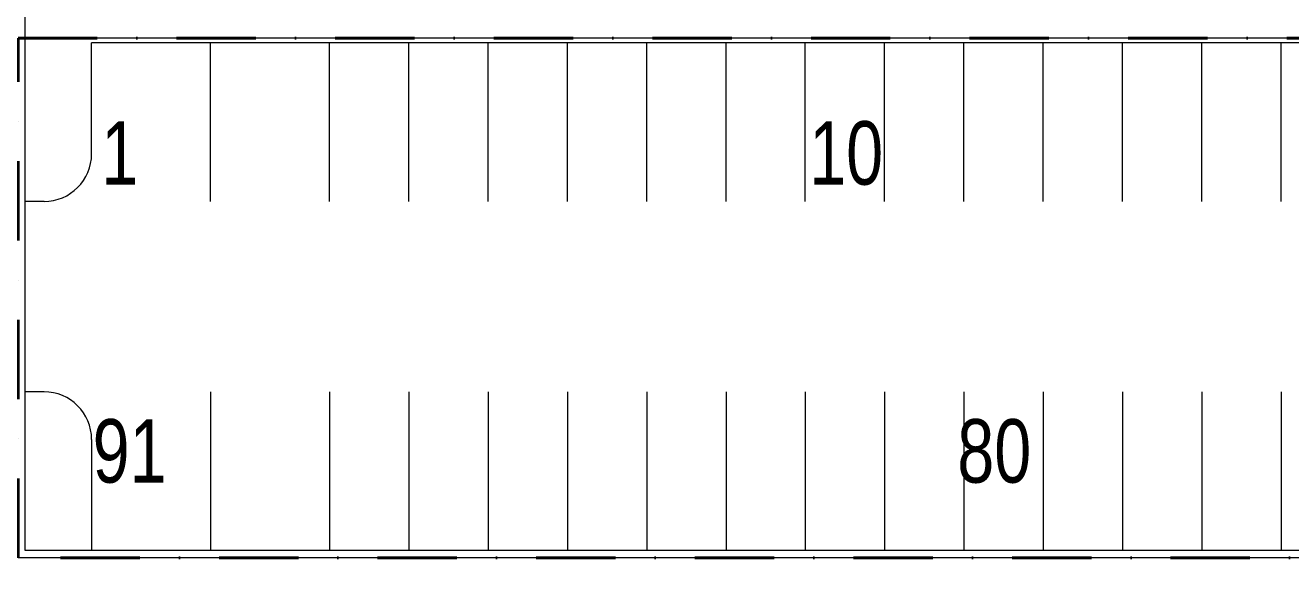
# Model space of a CAD drawing. Header units: inches. Extents: x 5542223 to 12533222, y 497239 to 5189502.
# Drawn here: x 6799452 to 6839344, y 1998263 to 2015578 of the extents above; entities that cross this region are included whole.
import ezdxf

# ---------------------------------------------------------------- set-up
doc = ezdxf.new("R2010")
doc.units = ezdxf.units.IN
doc.header["$MEASUREMENT"] = 0
doc.linetypes.add('DASHDOT', pattern=[1, 0.5, -0.25, 0, -0.25])
doc.layers.get('0').update_dxf_attribs({"color": 1})
for name, color, linetype, lineweight in [('Area_parking', 7, 'DASHDOT', 40), ('PARKING NO TXT', 7, 'Continuous', 9), ('Road', 7, 'Continuous', 15), ('S_Parkingbays', 7, 'Continuous', 13)]:
    doc.layers.add(name, color=color, linetype=linetype, lineweight=lineweight)
doc.styles.add('Parking_txt', font='arial.ttf', dxfattribs={"width": 0.75})

msp = doc.modelspace()

# ---------------------------------------------------------------- linework, layer by layer
msp.add_circle((6864263.374, 1819279.277), 1322040.52)
at = {"layer": 'Area_parking', "ltscale": 5000}
msp.add_lwpolyline([(6799222.139, 2015177.789), (6928062.139, 2015177.789), (6928062.139, 1998797.789), (6799222.139, 1998797.789)], close=True, dxfattribs=at)
at = {"layer": 'Road'}
for p, q in [((6799452.139, 1999027.789), (6799452.139, 2040687.199)), ((6844042.133, 2015177.789), (6799452.139, 2015177.789)), ((6801542.133, 2011527.789), (6801542.133, 2015027.789)), ((6844042.133, 2015027.789), (6801542.133, 2015027.789)), ((6800042.133, 2010027.789), (6799452.139, 2010027.789)), ((6800042.133, 2004027.789), (6799452.139, 2004027.789)), ((6927832.139, 1999027.789), (6799452.139, 1999027.789)), ((6928062.139, 1998797.789), (6799222.139, 1998797.789))]:
    msp.add_line(p, q, dxfattribs=at)
at = {"layer": 'Road', "ltscale": 6000}
msp.add_line((6801542.133, 2002527.789), (6801542.133, 1999027.789), dxfattribs=at)
at = {"layer": 'Road'}
msp.add_arc((6800042.133, 2011527.789), 1500, 270, 0, dxfattribs=at)
at = {"layer": 'Road', "ltscale": 6000}
msp.add_arc((6800042.133, 2002527.789), 1500, 0, 90, dxfattribs=at)
at = {"layer": 'S_Parkingbays', "ltscale": 6000}
for p, q in [((6805292.133, 2010027.789), (6805292.133, 2015027.789)), ((6809042.133, 2010027.789), (6809042.133, 2015027.789)), ((6811542.133, 2010027.789), (6811542.133, 2015027.789)), ((6814042.133, 2010027.789), (6814042.133, 2015027.789)), ((6816542.133, 2010027.789), (6816542.133, 2015027.789)), ((6819042.133, 2010027.789), (6819042.133, 2015027.789)), ((6821542.133, 2010027.789), (6821542.133, 2015027.789)), ((6824042.133, 2010027.789), (6824042.133, 2015027.789)), ((6826542.133, 2010027.789), (6826542.133, 2015027.789)), ((6829042.133, 2010027.789), (6829042.133, 2015027.789)), ((6831542.133, 2010027.789), (6831542.133, 2015027.789)), ((6834042.133, 2010027.789), (6834042.133, 2015027.789)), ((6836542.133, 2010027.789), (6836542.133, 2015027.789)), ((6839042.133, 2010027.789), (6839042.133, 2015027.789)), ((6805292.133, 2004027.789), (6805292.133, 1999027.789)), ((6809042.133, 2004027.789), (6809042.133, 1999027.789)), ((6811542.133, 2004027.789), (6811542.133, 1999027.789)), ((6814042.133, 2004027.789), (6814042.133, 1999027.789)), ((6816542.133, 2004027.789), (6816542.133, 1999027.789)), ((6819042.133, 2004027.789), (6819042.133, 1999027.789)), ((6821542.133, 2004027.789), (6821542.133, 1999027.789)), ((6824042.133, 2004027.789), (6824042.133, 1999027.789)), ((6826542.133, 2004027.789), (6826542.133, 1999027.789)), ((6829042.133, 2004027.789), (6829042.133, 1999027.789)), ((6831542.133, 2004027.789), (6831542.133, 1999027.789)), ((6834042.133, 2004027.789), (6834042.133, 1999027.789)), ((6836542.133, 2004027.789), (6836542.133, 1999027.789)), ((6839042.133, 2004027.789), (6839042.133, 1999027.789))]:
    msp.add_line(p, q, dxfattribs=at)

# ---------------------------------------------------------------- texts
at = {"layer": 'PARKING NO TXT', "style": 'Parking_txt', "width": 0.75}
for s, p in [('10', (6824165.145, 2010555.675)), ('1', (6801847.647, 2010555.675)), ('91', (6801575.423, 2001164.451)), ('80', (6828833.792, 2001164.451))]:
    msp.add_text(s, height=2000, dxfattribs=at).set_placement(p)

doc.saveas('drawing.dxf')
